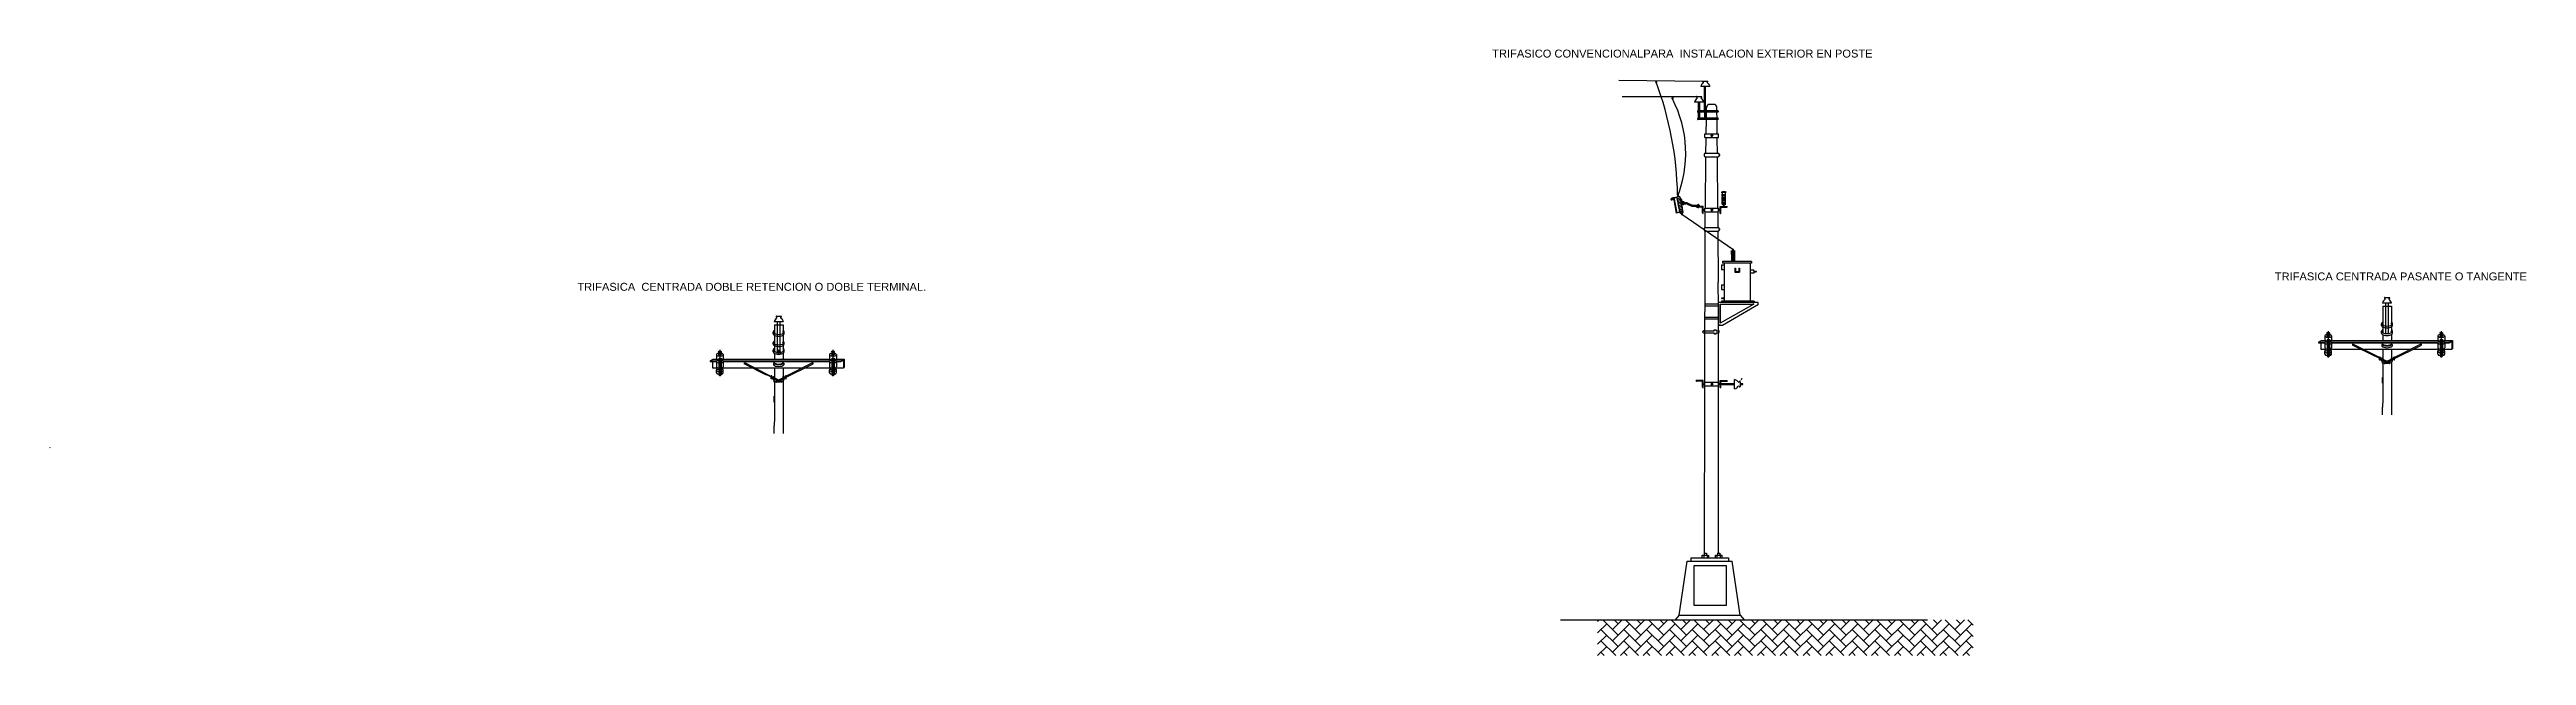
# Model space of a CAD drawing. Extents: x -2589 to 530, y -335 to 429.
import ezdxf

# ---------------------------------------------------------------- set-up
doc = ezdxf.new("R2010")
doc.units = 0
for name, color, linetype in [('ACCESORIO', 4, 'CONTINUOUS'), ('ALIMENTADOR', 2, 'CONTINUOUS'), ('DIMEN', 6, 'CONTINUOUS'), ('EQUIPO', 4, 'CONTINUOUS'), ('LAMINA', 2, 'CONTINUOUS'), ('LAMPARA', 4, 'CONTINUOUS'), ('LINEA', 4, 'CONTINUOUS'), ('PERFIL', 4, 'CONTINUOUS'), ('PERNO', 4, 'CONTINUOUS'), ('TRANSFORMADORES', 2, 'CONTINUOUS')]:
    doc.layers.add(name, color=color, linetype=linetype)
doc.styles.get("Standard").update_dxf_attribs({"font": 'arial.ttf'})

msp = doc.modelspace()

# ---------------------------------------------------------------- hatches: boundary and pattern name
at = {"layer": 'LINEA'}
h = msp.add_hatch(dxfattribs=at)
h.set_pattern_fill('AR-HBONE', color=252, scale=0.1, style=0)
h.set_pattern_definition([(45, (-649.968, -0.362), (1e-15, 14.36841), [30.48, -10.16]), (135, (-642.783, 6.822), (1e-15, 14.36841), [30.48, -10.16])])
h.paths.add_polyline_path([(-166.8, -289.9), (-639.9, -289.9), (-639.9, -335), (-166.8, -335)])

# ---------------------------------------------------------------- linework, layer by layer
at = {"layer": 'ACCESORIO'}
for p, q in [((-514, 351), (-514, 350.3)), ((-488.2, 351.4), (-513.6, 351.4)), ((-488.2, 350), (-513.6, 350)), ((-487.9, 351), (-487.9, 350.3)), ((-514, 341.7), (-514, 341)), ((-488.2, 342.1), (-513.6, 342.1)), ((-488.2, 340.7), (-513.6, 340.7)), ((-487.9, 341.7), (-487.9, 341))]:
    msp.add_line(p, q, dxfattribs=at)
for centre, start, end in [((-513.6, 351), 90, 180), ((-513.6, 350.3), 180, 270), ((-488.2, 351), 0, 90), ((-488.2, 350.3), 270, 0), ((-513.6, 341.7), 90, 180), ((-513.6, 341), 180, 270), ((-488.2, 341.7), 0, 90), ((-488.2, 341), 270, 0)]:
    msp.add_arc(centre, 0.36, start, end, dxfattribs=at)
at = {"layer": 'ALIMENTADOR', "color": 4}
for p, q in [((-445.9, 161.4), (-482.4, 161.4)), ((-482.4, 161.4), (-482.4, 159.6)), ((-445.9, 159.6), (-482.4, 159.6)), ((-480.6, 159.6), (-480.6, 111.7)), ((-447.7, 159.6), (-447.7, 111.7)), ((-445.9, 161.4), (-445.9, 159.6)), ((-467.1, 153.2), (-466.2, 153.2)), ((-467.1, 153.2), (-467.1, 148)), ((-467.1, 148), (-461.2, 148)), ((-466.2, 153.2), (-466.2, 148.9)), ((-466.2, 148.9), (-462.1, 148.9)), ((-462.1, 153.2), (-461.2, 153.2)), ((-462.1, 153.2), (-462.1, 148.9)), ((-461.2, 153.2), (-461.2, 148)), ((-442.9, 150.7), (-447.7, 150.7)), ((-442.9, 147.1), (-447.7, 147.1)), ((-442.9, 150.7), (-442.9, 147.1)), ((-437.5, 109.9), (-487.8, 109.9)), ((-442.8, 111.7), (-483.8, 111.7))]:
    msp.add_line(p, q, dxfattribs=at)
at = {"layer": 'DIMEN'}
for p, q in [((-535.1, 241.6), (-540.4, 240.6)), ((-534.8, 239.9), (-540.1, 238.9)), ((-534.4, 238.1), (-539.7, 237.1)), ((-534.1, 236.3), (-539.4, 235.3)), ((-533.8, 234.6), (-539.1, 233.6)), ((-533.4, 232.8), (-538.7, 231.8)), ((-533.1, 231), (-538.4, 230)), ((-532.7, 229.3), (-538, 228.3)), ((-532.4, 227.5), (-537.7, 226.5)), ((-532.1, 225.7), (-537.4, 224.7)), ((-478.3, 245.6), (-483.7, 245.6)), ((-478.3, 243.8), (-483.7, 243.8)), ((-478.3, 242), (-483.7, 242)), ((-478.3, 240.2), (-483.7, 240.2)), ((-478.3, 238.4), (-483.7, 238.4)), ((-478.3, 236.6), (-483.7, 236.6)), ((-478.3, 234.8), (-483.7, 234.8)), ((-466.6, 174.7), (-472, 174.7)), ((-466.6, 173.8), (-472, 173.8)), ((-466.6, 172.9), (-472, 172.9)), ((-466.6, 172), (-472, 172)), ((-466.6, 171.1), (-472, 171.1)), ((-466.4, 170.2), (-471.8, 170.2)), ((-466.4, 169.3), (-471.8, 169.3)), ((-466.4, 168.4), (-471.8, 168.4)), ((-466.4, 167.5), (-471.8, 167.5)), ((-466.4, 166.6), (-471.8, 166.6)), ((-466.4, 165.7), (-471.8, 165.7)), ((-466.4, 164.8), (-471.8, 164.8)), ((-466.4, 163.9), (-471.8, 163.9)), ((-466.4, 163), (-471.8, 163)), ((-466.4, 162.1), (-471.8, 162.1)), ((-1671.2, 49.4), (-1670.1, 49.4)), ((-1671.2, 49.1), (-1670.1, 49.1)), ((-1671.2, 48.7), (-1670.1, 48.7)), ((-1671.2, 48.3), (-1670.1, 48.3)), ((-1671.2, 47.9), (-1670.1, 47.9)), ((-1671.2, 47.6), (-1670.1, 47.6)), ((-1671.2, 47.2), (-1670.1, 47.2)), ((-1671.2, 46.8), (-1670.1, 46.8)), ((-1671.2, 46.4), (-1670.1, 46.4)), ((-1671.2, 46.4), (-1670.1, 46.4)), ((-1671.2, 46.4), (-1670.1, 46.4))]:
    msp.add_line(p, q, dxfattribs=at)
msp.add_arc((-500.5, 359), 0.36, 90, 128.4015, dxfattribs=at)
at = {"layer": 'DIMEN', "color": 6}
msp.add_solid([(-457, 13.9), (-458.4, 15), (-461, 10.2)], dxfattribs=at)
at = {"layer": 'EQUIPO', "color": 2}
for p, q in [((-566.6, 389.7), (-566.6, 388.1)), ((-565.9, 389.7), (-565.9, 388.2)), ((-498.3, 382), (-510, 382)), ((-506.6, 387.3), (-507.5, 388.3)), ((-507.2, 388.9), (-501.2, 388.9)), ((-501.8, 387.2), (-500.9, 388.3)), ((-545.8, 369.5), (-545.8, 367.6)), ((-545.2, 369.4), (-545.2, 367.5)), ((-506.1, 362.4), (-517.7, 362.4)), ((-514.4, 367.8), (-515.2, 368.8)), ((-514.9, 369.4), (-508.9, 369.4)), ((-509.5, 367.7), (-508.6, 368.8)), ((-547, 240.4), (-546.9, 240.4)), ((-546.7, 239.8), (-546.6, 239.9)), ((-543.7, 242.1), (-544.4, 241.9)), ((-544.4, 241.9), (-540.7, 222.5)), ((-543.7, 242.1), (-540, 222.6)), ((-543, 238.5), (-543.7, 238.4)), ((-539.9, 242.6), (-543.6, 241.9)), ((-539.8, 242.2), (-543.5, 241.5)), ((-540.2, 224.1), (-541, 224)), ((-536.2, 223.3), (-540.7, 222.5)), ((-536.2, 243.3), (-540, 242.5)), ((-536.3, 223.7), (-540, 223)), ((-539.9, 242.6), (-536.2, 223.2)), ((-538.4, 245.9), (-539.1, 245.7)), ((-538.4, 245.9), (-538, 243.7)), ((-536.3, 243.2), (-532.6, 223.8)), ((-532.7, 224.4), (-536.3, 223.7)), ((-532.6, 223.8), (-536.2, 223.2)), ((-536.2, 223.2), (-533.9, 221.7)), ((-532.6, 223.8), (-533.9, 221.7)), ((-477.8, 248.5), (-484.3, 248.5)), ((-482.8, 248.5), (-482.8, 233.1)), ((-479.2, 233.6), (-482.8, 233.6)), ((-479.2, 233.1), (-482.8, 233.1)), ((-481.4, 233.1), (-481.4, 231.1)), ((-480.7, 233.1), (-480.7, 231.1)), ((-479.2, 248.5), (-479.2, 233.1)), ((-470.9, 161.4), (-470.4, 175.5)), ((-470.4, 175.5), (-467.7, 175.5)), ((-469.5, 177.2), (-468.8, 177.2)), ((-469.5, 175.5), (-469.5, 177.2)), ((-468.8, 175.5), (-468.8, 177.2)), ((-467.3, 161.4), (-467.7, 175.5)), ((-442.9, 149.1), (-441, 149.1)), ((-442.9, 148.6), (-441, 148.6)), ((360, 109.2), (348.4, 109.2)), ((351.7, 114.5), (350.9, 115.5)), ((351.2, 116.1), (357.2, 116.1)), ((356.6, 114.4), (357.5, 115.5)), ((-1665.1, 85.6), (-1676.7, 85.6)), ((-1673.3, 90.9), (-1674.2, 92)), ((-1673.9, 92.5), (-1667.9, 92.5)), ((-1668.5, 90.9), (-1667.6, 92)), ((-1671.2, 49.6), (-1670.1, 49.6)), ((-1671, 49.6), (-1671, 46.4)), ((-1671, 46.4), (-1670.6, 46.1)), ((-1670.6, 50.2), (-1670.7, 50.2)), ((-1670.7, 49.8), (-1670.7, 50.2)), ((-1670.6, 49.8), (-1670.6, 50.2)), ((-1670.1, 46.4), (-1670.5, 46.1)), ((-1670.2, 49.6), (-1670.2, 46.4)), ((-467.4, 7.4), (-484.6, 7.4)), ((-467.4, 6.3), (-484.6, 6.3)), ((-467.4, 1), (-467.4, 12.7)), ((-462.1, 4.5), (-461, 3.6)), ((-462, 9.3), (-461, 10.2)), ((-460.4, 9.9), (-460.4, 3.9)), ((-457.3, 7.4), (-460.4, 7.4)), ((-457.3, 6.3), (-460.4, 6.3)), ((-537.3, -284.3), (-527.1, -216.1)), ((-527.1, -216.1), (-470.4, -216.1)), ((-508.3, -208.7), (-500.4, -208.7)), ((-508, -211.9), (-508, -208.7)), ((-506.2, -208.7), (-506.2, -211.9)), ((-505.8, -205.9), (-502.9, -205.9)), ((-505.8, -205.9), (-505.8, -208.7)), ((-502.9, -205.9), (-502.9, -208.7)), ((-501.9, -208.7), (-501.9, -211.9)), ((-500.1, -208.7), (-500.1, -211.9)), ((-491.5, -208.7), (-483.6, -208.7)), ((-491.5, -211.9), (-491.5, -208.7)), ((-489.6, -208.7), (-489.6, -211.9)), ((-488.9, -205.9), (-486, -205.9)), ((-488.9, -205.9), (-488.9, -208.7)), ((-486, -205.9), (-486, -208.7)), ((-485.4, -208.7), (-485.4, -211.9)), ((-483.6, -208.7), (-483.6, -211.9)), ((-460.2, -284.3), (-470.4, -216.1)), ((-518.4, -272.2), (-518.4, -221.5)), ((-518.4, -221.5), (-478, -221.5)), ((-478, -221.5), (-478, -272.2)), ((-478, -272.2), (-518.4, -272.2)), ((-537.3, -284.3), (-542.1, -289.9)), ((-537.3, -284.3), (-460.2, -284.3)), ((-460.2, -284.3), (-455.4, -289.9))]:
    msp.add_line(p, q, dxfattribs=at)
for centre, radius in [((-566.2, 387.7), 0.606), ((-545.5, 367.1), 0.606), ((-533.9, 221.1), 0.606), ((-481, 230.6), 0.606), ((-469.2, 176.9), 0.14), ((-440.5, 148.9), 0.606), ((-482.9, 115.3), 0.606), ((-482.9, 115.3), 0.606), ((-482.9, 115.3), 0.606), ((-482.9, 115.3), 0.606), ((-482.9, 115.3), 0.606), ((-482.9, 115.3), 0.606), ((-1670.6, 50.1), 0.0129)]:
    msp.add_circle(centre, radius, dxfattribs=at)
for centre, radius, start, end in [((-502, 380), 8.26, 124.9218, 166.2693), ((-507.2, 388.6), 0.36, 90, 218.8552), ((-506.9, 387.1), 0.36, 304.9218, 38.8552), ((-501.5, 387), 0.36, 141.1448, 235.162), ((-506.5, 379.8), 8.5, 15.1819, 55.162), ((-501.2, 388.6), 0.36, 321.1448, 90), ((-509.7, 360.5), 8.26, 124.9218, 166.2693), ((-514.9, 369), 0.36, 90, 218.8552), ((-514.7, 367.5), 0.36, 304.9218, 38.8552), ((-509.2, 367.5), 0.36, 141.1448, 235.162), ((-514.3, 360.2), 8.5, 15.1819, 55.162), ((-508.9, 369), 0.36, 321.1448, 90), ((-481, 245.3), 4.58, 45, 135), ((-546.7, 240.1), 0.926, 139.1447, 209.6735), ((-546.7, 240.1), 0.926, 209.6735, 280.2023), ((-544.8, 238.7), 3.32, 97.8377, 141.5092), ((-546.7, 240.1), 0.309, 139.1447, 280.2023), ((-544.8, 238.7), 2.7, 119.6735, 140.8054), ((-547, 242.5), 3.32, 277.8377, 321.5092), ((-547, 242.5), 2.7, 280.1456, 299.6735), ((-544.8, 238.7), 2.7, 97.8377, 119.6735), ((-547, 242.5), 2.7, 299.6735, 321.5092), ((-545.1, 241.1), 0.926, 319.1447, 100.2023), ((-545.1, 241.1), 0.309, 319.1447, 100.2023), ((-537.7, 241), 2.75, 55.7791, 145.7791), ((356.4, 107.2), 8.26, 124.9218, 166.2693), ((351.2, 115.8), 0.36, 90, 218.8552), ((351.5, 114.3), 0.36, 304.9218, 38.8552), ((356.9, 114.2), 0.36, 141.1448, 235.162), ((351.8, 106.9), 8.5, 15.1819, 55.162), ((357.2, 115.8), 0.36, 321.1448, 90), ((-1668.7, 83.6), 8.26, 124.9218, 166.2693), ((-1673.9, 92.2), 0.36, 90, 218.8552), ((-1673.6, 90.8), 0.36, 304.9218, 38.8552), ((-1668.2, 90.6), 0.36, 141.1448, 235.162), ((-1673.2, 83.4), 8.5, 15.1819, 55.162), ((-1667.9, 92.2), 0.36, 321.1448, 90), ((-1670.6, 49), 0.794, 45, 135), ((-469.3, 4.7), 8.26, 34.9218, 76.2693), ((-469.6, 9.2), 8.5, 285.1819, 325.162), ((-462.3, 9.6), 0.36, 214.9218, 308.8552), ((-462.3, 4.2), 0.36, 51.1448, 145.162), ((-460.8, 9.9), 0.36, 0, 128.8552), ((-460.8, 3.9), 0.36, 231.1448, 0), ((-457.3, 6.9), 0.54, 270, 90)]:
    msp.add_arc(centre, radius, start, end, dxfattribs=at)
at = {"layer": 'LAMINA'}
for p, q in [((-497, 319.8), (-497, 320.7)), ((-497, 320.6), (-496.6, 320.6)), ((-497, 319.9), (-496.6, 319.9)), ((-496.9, 320.8), (-496.6, 320.8)), ((-496.9, 319.7), (-496.6, 319.7)), ((-496.6, 319.8), (-496.6, 320.7)), ((-496.6, 320.6), (-496.5, 320.6)), ((-496.6, 319.9), (-496.5, 319.9)), ((-496.3, 320.6), (-496, 320.6)), ((-496.3, 319.9), (-496, 319.9)), ((-495.8, 320.6), (-495.7, 320.6)), ((-495.8, 319.9), (-495.7, 319.9)), ((-495.4, 320.8), (-495.7, 320.8)), ((-495.7, 319.8), (-495.7, 320.7)), ((-495.4, 320.6), (-495.7, 320.6)), ((-495.4, 319.9), (-495.7, 319.9)), ((-495.4, 319.7), (-495.7, 319.7)), ((-495.3, 319.8), (-495.3, 320.7)), ((-494.9, 320.6), (-495.3, 320.6)), ((-494.9, 319.9), (-495.3, 319.9)), ((-494.9, 320.6), (-494.9, 319.9)), ((-532.5, 236.8), (-532.5, 236.4)), ((-532.5, 234), (-532.5, 233.6)), ((-532.4, 236.9), (-531.2, 236.9)), ((-532.4, 236.3), (-531.2, 236.3)), ((-532.4, 234.1), (-531.2, 234.1)), ((-532.4, 233.5), (-531.2, 233.5)), ((-532.3, 236.8), (-532.3, 236.4)), ((-532.3, 234.1), (-532.3, 233.6)), ((-532.1, 236.3), (-532.1, 236.2)), ((-532.1, 234.3), (-532.1, 234.1)), ((-532.1, 233.2), (-532.1, 233.5)), ((-531.5, 233.2), (-532.1, 233.2)), ((-531.5, 236.3), (-531.5, 236.2)), ((-531.5, 234.3), (-531.5, 234.1)), ((-531.5, 233.2), (-531.5, 233.5)), ((-531.3, 236.8), (-531.3, 236.4)), ((-531.3, 234.1), (-531.3, 233.6)), ((-531.1, 236.8), (-531.1, 236.4)), ((-531.1, 234), (-531.1, 233.6)), ((-513.9, 233.2), (-513.9, 232.8)), ((-513.9, 230), (-513.9, 229.6)), ((-513.7, 233.3), (-512.5, 233.3)), ((-513.7, 232.7), (-512.5, 232.7)), ((-513.7, 230.1), (-512.5, 230.1)), ((-513.7, 229.5), (-512.5, 229.5)), ((-513.6, 233.2), (-513.6, 232.8)), ((-513.6, 230), (-513.6, 229.6)), ((-513.5, 231.3), (-513.5, 231.1)), ((-513.5, 230.2), (-513.5, 230.1)), ((-513.5, 229.2), (-513.5, 229.5)), ((-512.8, 229.2), (-513.5, 229.2)), ((-512.8, 231.3), (-512.8, 231.1)), ((-512.8, 230.2), (-512.8, 230.1)), ((-512.8, 229.2), (-512.8, 229.5)), ((-512.7, 233.2), (-512.7, 232.8)), ((-512.7, 230), (-512.7, 229.6)), ((-512.4, 233.2), (-512.4, 232.8)), ((-512.4, 230), (-512.4, 229.6)), ((-497, 226.2), (-497, 227.1)), ((-497, 227), (-496.6, 227)), ((-497, 226.3), (-496.6, 226.3)), ((-496.9, 227.2), (-496.6, 227.2)), ((-496.9, 226.1), (-496.6, 226.1)), ((-496.6, 226.2), (-496.6, 227.1)), ((-496.6, 227), (-496.5, 227)), ((-496.6, 226.3), (-496.5, 226.3)), ((-496.3, 227), (-496, 227)), ((-496.3, 226.3), (-496, 226.3)), ((-495.8, 227), (-495.7, 227)), ((-495.8, 226.3), (-495.7, 226.3)), ((-495.4, 227.2), (-495.7, 227.2)), ((-495.7, 226.2), (-495.7, 227.1)), ((-495.4, 227), (-495.7, 227)), ((-495.4, 226.3), (-495.7, 226.3)), ((-495.4, 226.1), (-495.7, 226.1)), ((-495.3, 226.2), (-495.3, 227.1)), ((-494.9, 227), (-495.3, 227)), ((-494.9, 226.3), (-495.3, 226.3)), ((-494.9, 227), (-494.9, 226.3)), ((-497, 6.6), (-497, 7.5)), ((-497, 7.4), (-496.6, 7.4)), ((-497, 6.7), (-496.6, 6.7)), ((-496.9, 7.6), (-496.6, 7.6)), ((-496.9, 6.5), (-496.6, 6.5)), ((-496.6, 6.6), (-496.6, 7.5)), ((-496.6, 7.4), (-496.5, 7.4)), ((-496.6, 6.7), (-496.5, 6.7)), ((-496.3, 7.4), (-496, 7.4)), ((-496.3, 6.7), (-496, 6.7)), ((-495.8, 7.4), (-495.7, 7.4)), ((-495.8, 6.7), (-495.7, 6.7)), ((-495.4, 7.6), (-495.7, 7.6)), ((-495.7, 6.6), (-495.7, 7.5)), ((-495.4, 7.4), (-495.7, 7.4)), ((-495.4, 6.7), (-495.7, 6.7)), ((-495.4, 6.5), (-495.7, 6.5)), ((-495.3, 6.6), (-495.3, 7.5)), ((-494.9, 7.4), (-495.3, 7.4)), ((-494.9, 6.7), (-495.3, 6.7)), ((-494.9, 7.4), (-494.9, 6.7))]:
    msp.add_line(p, q, dxfattribs=at)
for centre, radius, start, end in [((-496.9, 320.7), 0.0974, 102.5438, 255.509), ((-496, 320.3), 0.975, 157.7202, 202.2798), ((-496.9, 319.8), 0.0974, 104.491, 257.4562), ((-496.7, 320.7), 0.0974, 284.491, 77.4562), ((-497.5, 320.3), 0.975, 337.7202, 22.2798), ((-496.7, 319.8), 0.0974, 282.5438, 75.509), ((-495.6, 320.7), 0.0974, 102.5438, 255.509), ((-494.8, 320.3), 0.975, 157.7202, 202.2798), ((-495.6, 319.8), 0.0974, 104.491, 257.4562), ((-495.4, 320.7), 0.0974, 284.491, 77.4562), ((-496.3, 320.3), 0.975, 337.7202, 22.2798), ((-495.4, 319.8), 0.0974, 282.5438, 75.509), ((-532.4, 236.8), 0.127, 14.491, 167.4562), ((-532.4, 236.5), 0.127, 192.5438, 345.509), ((-532.4, 234), 0.127, 14.491, 167.4562), ((-532.4, 233.7), 0.127, 192.5438, 345.509), ((-531.8, 235.7), 1.27, 67.7202, 112.2798), ((-531.8, 237.6), 1.27, 247.7202, 292.2798), ((-531.8, 232.9), 1.27, 67.7202, 112.2798), ((-531.8, 234.8), 1.27, 247.7202, 292.2798), ((-531.2, 236.8), 0.127, 12.5438, 165.509), ((-531.2, 236.5), 0.127, 194.491, 347.4562), ((-531.2, 234), 0.127, 12.5438, 165.509), ((-531.2, 233.7), 0.127, 194.491, 347.4562), ((-513.7, 233.2), 0.127, 14.491, 167.4562), ((-513.7, 232.8), 0.127, 192.5438, 345.509), ((-513.7, 230), 0.127, 14.491, 167.4562), ((-513.7, 229.7), 0.127, 192.5438, 345.509), ((-513.1, 232), 1.27, 67.7202, 112.2798), ((-513.1, 234), 1.27, 247.7202, 292.2798), ((-513.1, 228.9), 1.27, 67.7202, 112.2798), ((-513.1, 230.8), 1.27, 247.7202, 292.2798), ((-512.5, 233.2), 0.127, 12.5438, 165.509), ((-512.5, 232.8), 0.127, 194.491, 347.4562), ((-512.5, 230), 0.127, 12.5438, 165.509), ((-512.5, 229.7), 0.127, 194.491, 347.4562), ((-496.9, 227.1), 0.0974, 102.5438, 255.509), ((-496, 226.6), 0.975, 157.7202, 202.2798), ((-496.9, 226.2), 0.0974, 104.491, 257.4562), ((-496.7, 227.1), 0.0974, 284.491, 77.4562), ((-497.5, 226.6), 0.975, 337.7202, 22.2798), ((-496.7, 226.2), 0.0974, 282.5438, 75.509), ((-495.6, 227.1), 0.0974, 102.5438, 255.509), ((-494.8, 226.6), 0.975, 157.7202, 202.2798), ((-495.6, 226.2), 0.0974, 104.491, 257.4562), ((-495.4, 227.1), 0.0974, 284.491, 77.4562), ((-496.3, 226.6), 0.975, 337.7202, 22.2798), ((-495.4, 226.2), 0.0974, 282.5438, 75.509), ((-496.9, 7.5), 0.0974, 102.5438, 255.509), ((-496, 7.1), 0.975, 157.7202, 202.2798), ((-496.9, 6.6), 0.0974, 104.491, 257.4562), ((-496.7, 7.5), 0.0974, 284.491, 77.4562), ((-497.5, 7.1), 0.975, 337.7202, 22.2798), ((-496.7, 6.6), 0.0974, 282.5438, 75.509), ((-495.6, 7.5), 0.0974, 102.5438, 255.509), ((-494.8, 7.1), 0.975, 157.7202, 202.2798), ((-495.6, 6.6), 0.0974, 104.491, 257.4562), ((-495.4, 7.5), 0.0974, 284.491, 77.4562), ((-496.3, 7.1), 0.975, 337.7202, 22.2798), ((-495.4, 6.6), 0.0974, 282.5438, 75.509)]:
    msp.add_arc(centre, radius, start, end, dxfattribs=at)
at = {"layer": 'LAMPARA'}
for p, q in [((-502.9, 342.1), (-502.8, 350)), ((-502.8, 351.4), (-502.8, 355.1)), ((-491.7, 359.4), (-500.5, 359.4)), ((-489.5, 351.4), (-489.5, 355.1)), ((-489.4, 342.1), (-489.5, 350)), ((-504.6, 322.6), (-496.3, 322.6)), ((-504.6, 317.9), (-504.6, 322.6)), ((-504.6, 317.9), (-496.3, 317.9)), ((-503.4, 298.3), (-503.2, 315.7)), ((-503.2, 315.7), (-503.2, 317.9)), ((-503.1, 322.6), (-502.9, 340.7)), ((-496.5, 322.6), (-496.5, 317.9)), ((-496.3, 322.6), (-496.3, 317.9)), ((-496, 322.6), (-496, 317.9)), ((-496, 322.6), (-487.7, 322.6)), ((-496, 317.9), (-487.7, 317.9)), ((-495.8, 322.6), (-495.8, 317.9)), ((-489.2, 322.6), (-489.4, 340.7)), ((-489.1, 315.7), (-489.1, 317.9)), ((-488.9, 298.3), (-489.1, 315.7)), ((-487.7, 317.9), (-487.7, 322.6)), ((-504, 229), (-503.4, 293.5)), ((-488.3, 229), (-488.9, 293.5)), ((-533.8, 235.7), (-533.8, 234.3)), ((-533.8, 235.7), (-528.3, 235.7)), ((-533.8, 234.3), (-528.6, 234.3)), ((-527.2, 234), (-521.1, 231.4)), ((-526.9, 235.4), (-520.8, 232.8)), ((-520.4, 231.3), (-512, 231.3)), ((-520.1, 232.7), (-512, 232.7)), ((-512, 232.7), (-512, 231.3)), ((-504.6, 224.3), (-504.6, 229)), ((-504.6, 229), (-496.3, 229)), ((-504.6, 224.3), (-496.3, 224.3)), ((-504.3, 204.6), (-504.3, 224.3)), ((-496.5, 229), (-496.5, 224.3)), ((-496.3, 229), (-496.3, 224.3)), ((-496, 229), (-496, 224.3)), ((-496, 229), (-487.7, 229)), ((-496, 224.3), (-487.7, 224.3)), ((-495.8, 229), (-495.8, 224.3)), ((-488, 204.6), (-488, 224.3)), ((-487.7, 224.3), (-487.7, 229)), ((-505.8, 202.8), (-505.8, 201.7)), ((-505.8, 202.8), (-505.8, 201.7)), ((-505.2, -205.9), (-504.3, 199.9)), ((-504, 204.6), (-488.3, 204.6)), ((-504, 199.9), (-488.3, 199.9)), ((-487.8, 135.6), (-488, 199.9)), ((-486.5, 202.8), (-486.5, 201.7)), ((-483.9, 157.6), (-483.9, 151.7)), ((-483.9, 157.6), (-480.6, 157.6)), ((-487.8, 105.1), (-487.9, 135.5)), ((-483.9, 151.7), (-480.6, 151.7)), ((-483.9, 132.1), (-480.6, 132.1)), ((-483.9, 132.1), (-483.9, 126.2)), ((-504.5, 108.2), (-487.8, 108.2)), ((-504.5, 105.9), (-487.8, 105.9)), ((-487.7, 79.2), (-487.8, 105.1)), ((-507.3, 72.6), (-507.3, 73.5)), ((-506.4, 74.4), (-493.2, 74.4)), ((-506.4, 71.7), (-493.2, 71.7)), ((-504.5, 91.5), (-487.9, 91.5)), ((-504.5, 89.4), (-487.9, 89.4)), ((-493.2, 75.4), (-490.5, 75.4)), ((-493.2, 74.3), (-493.2, 75.4)), ((-493.2, 70.5), (-493.2, 71.7)), ((-493.2, 70.5), (-490.5, 70.5)), ((-490.5, 74.3), (-490.5, 75.4)), ((-490.5, 74.4), (-487.6, 74.4)), ((-490.5, 70.5), (-490.5, 71.7)), ((-490.5, 71.7), (-487.6, 71.7)), ((-487.7, -205.9), (-487.7, 79.2)), ((-486.7, 72.6), (-486.7, 73.5)), ((-504.6, 35.2), (-504.6, 35.2)), ((-487.7, 60.7), (-487.7, 60.7)), ((-504.6, 9.4), (-496.3, 9.4)), ((-504.6, 4.7), (-504.6, 9.4)), ((-504.6, 4.7), (-496.3, 4.7)), ((-496.5, 9.4), (-496.5, 4.7)), ((-496.3, 9.4), (-496.3, 4.7)), ((-496, 9.4), (-487.7, 9.4)), ((-496, 9.4), (-496, 4.7)), ((-496, 4.7), (-487.7, 4.7)), ((-495.8, 9.4), (-495.8, 4.7)), ((-487.7, 4.7), (-487.7, 9.4))]:
    msp.add_line(p, q, dxfattribs=at)
at = {"layer": 'LAMPARA', "color": 2}
for p, q in [((-522.5, -211.9), (-475, -211.9)), ((-522.5, -211.9), (-522.5, -216.1)), ((-475, -211.9), (-475, -216.1))]:
    msp.add_line(p, q, dxfattribs=at)
at = {"layer": 'LAMPARA'}
for centre, radius, start, end in [((-497.4, 355.1), 5.4, 128.4015, 179.4369), ((-494.9, 355.1), 5.4, 0.5631, 52.9489), ((-528.6, 230.7), 3.6, 66.8122, 90), ((-528.3, 232.1), 3.6, 66.8122, 90), ((-520.4, 233.1), 1.8, 246.8122, 270), ((-520.1, 234.5), 1.8, 246.8122, 270), ((-504, 202.8), 1.8, 90, 180), ((-504, 201.7), 1.8, 180, 270), ((-488.3, 202.8), 1.8, 0, 90), ((-488.3, 201.7), 1.8, 270, 0), ((-506.4, 73.5), 0.9, 90, 180), ((-506.4, 72.6), 0.9, 180, 270), ((-487.6, 73.5), 0.9, 0, 90), ((-487.6, 72.6), 0.9, 270, 0)]:
    msp.add_arc(centre, radius, start, end, dxfattribs=at)
at = {"layer": 'LINEA', "color": 1}
for p, q in [((-613.1, 390.2), (-507.5, 389)), ((-608.8, 369.6), (-515.2, 369.4))]:
    msp.add_line(p, q, dxfattribs=at)
at = {"layer": 'LINEA', "color": 2}
for p, q in [((-514.9, 369.4), (-515.2, 369.4)), ((-483.9, 126.2), (-480.6, 126.2)), ((-485.3, 107.9), (-485.3, 83.8)), ((-485.3, 83.8), (-485.3, 107.9)), ((-485.3, 107.9), (-443.3, 107.9)), ((-443.3, 107.9), (-485.3, 83.8)), ((-483.8, 111.7), (-483.8, 109.9)), ((-482.9, 114.7), (-482.9, 114.7)), ((-482.9, 114.7), (-482.9, 114.7)), ((-482.9, 114.7), (-482.9, 114.7)), ((-482.9, 114.7), (-482.9, 114.7)), ((-482.9, 114.7), (-482.9, 114.7)), ((-482.9, 114.7), (-482.9, 114.7)), ((-482.5, 81.3), (-437.4, 107.9)), ((-482.4, 115.7), (-480.9, 115.7)), ((-482.4, 115.7), (-480.9, 115.7)), ((-482.4, 115.7), (-480.9, 115.7)), ((-482.4, 115.7), (-480.9, 115.7)), ((-482.4, 115.7), (-480.9, 115.7)), ((-482.4, 115.7), (-480.6, 115.7)), ((-482.4, 114.9), (-480.9, 114.9)), ((-482.4, 114.9), (-480.9, 114.9)), ((-482.4, 114.9), (-480.9, 114.9)), ((-482.4, 114.9), (-480.9, 114.9)), ((-482.4, 114.9), (-480.9, 114.9)), ((-482.4, 114.9), (-480.6, 114.9)), ((-443.6, 109.9), (-444.4, 109.9)), ((-444.4, 109.9), (-444.4, 109.9)), ((-444.4, 109.9), (-442.8, 109.9)), ((-442.8, 109.9), (-443.6, 109.9)), ((-442.8, 111.7), (-442.8, 109.9)), ((-437.5, 107.9), (-437.5, 109.9)), ((348.7, 105.2), (359.6, 105.2)), ((352.7, 70.7), (352.7, 109.2)), ((356, 70.7), (356, 109.2)), ((-1676.4, 81.7), (-1665.5, 81.7)), ((-1672.4, 47.1), (-1672.4, 85.6)), ((-1669.1, 47.1), (-1669.1, 85.6)), ((-485.3, 81.3), (-487.8, 81.3)), ((-487.8, 81.3), (-482.5, 81.3)), ((-1664.1, 14.4), (-1627.7, 32.8)), ((-1628.2, 33.7), (-1663, 16.1)), ((-1627.7, 32.8), (-1628.2, 33.7)), ((362.1, 39.7), (354.1, 35.6)), ((355.2, 35), (361, 38)), ((357.5, 33.9), (357.5, 33.9)), ((361, 38), (397.4, 56.3)), ((396.9, 57.2), (362.1, 39.7)), ((397.4, 56.3), (396.9, 57.2)), ((-1663, 16.1), (-1671, 12)), ((-1669.9, 11.5), (-1664.1, 14.4)), ((-1667.6, 10.3), (-1667.6, 10.3)), ((348.7, 5.3), (348.7, -6.2)), ((359.6, 5.3), (359.6, -5.7)), ((-1676.4, -18.3), (-1676.4, -29.8)), ((-1665.5, -18.3), (-1665.5, -29.3)), ((348.7, -11.7), (348.6, -21.8)), ((359.6, -11.7), (359.7, -23.1)), ((-1676.4, -35.2), (-1676.5, -45.4)), ((-1665.5, -35.2), (-1665.4, -46.7)), ((-2589, -72.3), (-2588.5, -73.1))]:
    msp.add_line(p, q, dxfattribs=at)
at = {"layer": 'LINEA', "color": 5}
msp.add_line((-686.4, -289.9), (-224.3, -289.9), dxfattribs=at)
at = {"layer": 'LINEA', "color": 1}
msp.add_lwpolyline([(-533.9, 221.1), (-469.5, 177.2)], dxfattribs=at)
at = {"layer": 'LINEA', "color": 2}
msp.add_lwpolyline([(-533.9, 221.1), (-533.9, 221.1), (-533.9, 221.1), (-533.9, 221.1), (-533.9, 221.1), (-533.9, 221.1)], dxfattribs=at)
msp.add_circle((-1670.7, 46.4), 2.28, dxfattribs=at)
at = {"layer": 'LINEA', "color": 1}
for centre, radius, start, end in [((-960.7, 238.8), 421.6, 0.9485, 20.6802), ((-677.3, 298.1), 148.5, 337.874, 27.4367)]:
    msp.add_arc(centre, radius, start, end, dxfattribs=at)
at = {"layer": 'PERFIL'}
for p, q in [((-505.5, 382), (-505.5, 351.3)), ((-504.2, 382), (-504.2, 351.3)), ((-513, 362.4), (-513, 351.4)), ((-513, 350), (-513, 342.1)), ((-511.6, 362.4), (-511.6, 351.4)), ((-511.6, 350), (-511.6, 342.1)), ((-505.4, 350), (-505.4, 342.1)), ((-504.1, 350), (-504.1, 342.1))]:
    msp.add_line(p, q, dxfattribs=at)
at = {"layer": 'PERFIL', "color": 4}
for p, q in [((-505.8, 296.5), (-505.8, 295.3)), ((-505.8, 296.5), (-505.8, 295.3)), ((-504, 298.3), (-488.3, 298.3)), ((-504, 293.5), (-488.3, 293.5)), ((-486.5, 296.5), (-486.5, 295.3)), ((-506.8, 231.1), (-515.8, 231.1)), ((-515.8, 230.9), (-515.8, 231.1)), ((-508.9, 230.2), (-515.2, 230.2)), ((-507.7, 222.8), (-507.7, 229)), ((-506.8, 222.1), (-507.1, 222.1)), ((-506.8, 222.1), (-506.8, 231.1)), ((-506.8, 227.2), (-504.6, 227.2)), ((-506.8, 226.1), (-504.6, 226.1)), ((-485.5, 227.2), (-487.7, 227.2)), ((-485.5, 226.1), (-487.7, 226.1)), ((-485.5, 231.1), (-476.5, 231.1)), ((-485.5, 222.1), (-485.5, 231.1)), ((-485.5, 222.1), (-485.2, 222.1)), ((-484.6, 222.8), (-484.6, 229)), ((-483.4, 230.2), (-477.1, 230.2)), ((-476.5, 230.9), (-476.5, 231.1)), ((-506.8, 11.5), (-515.8, 11.5)), ((-515.8, 11.2), (-515.8, 11.5)), ((-508.9, 10.7), (-515.2, 10.7)), ((-507.7, 3.2), (-507.7, 9.4)), ((-506.8, 2.6), (-507.1, 2.6)), ((-506.8, 2.6), (-506.8, 11.6)), ((-506.8, 7.6), (-504.6, 7.6)), ((-506.8, 6.5), (-504.6, 6.5)), ((-485.5, 7.6), (-487.7, 7.6)), ((-485.5, 6.5), (-487.7, 6.5)), ((-485.5, 11.6), (-476.5, 11.6)), ((-485.5, 2.6), (-485.5, 11.6)), ((-485.5, 2.6), (-485.2, 2.6)), ((-484.6, 3.2), (-484.6, 9.4)), ((-483.4, 10.7), (-477.1, 10.7)), ((-476.5, 11.3), (-476.5, 11.6))]:
    msp.add_line(p, q, dxfattribs=at)
for centre, radius, start, end in [((-504, 296.5), 1.8, 90, 180), ((-504, 295.3), 1.8, 180, 270), ((-488.3, 296.5), 1.8, 0, 90), ((-488.3, 295.3), 1.8, 270, 0), ((-515.2, 230.9), 0.63, 180, 270), ((-508.9, 229), 1.26, 0, 90), ((-507.1, 222.8), 0.63, 180, 270), ((-485.2, 222.8), 0.63, 270, 0), ((-483.4, 229), 1.26, 90, 180), ((-477.1, 230.9), 0.63, 270, 0), ((-515.2, 11.2), 0.63, 180, 270), ((-508.9, 9.4), 1.26, 0, 90), ((-507.1, 3.2), 0.63, 180, 270), ((-485.2, 3.2), 0.63, 270, 0), ((-483.4, 9.4), 1.26, 90, 180), ((-477.1, 11.3), 0.63, 270, 0)]:
    msp.add_arc(centre, radius, start, end, dxfattribs=at)
at = {"layer": 'PERNO', "color": 4}
for p, q in [((-534.6, 240.2), (-533.9, 235.7)), ((-534.6, 240.2), (-534.4, 240.2)), ((-534.1, 239.9), (-533.6, 236.9)), ((-533.9, 235.7), (-529.4, 235.8)), ((-532.8, 236.2), (-529.7, 236.2)), ((-529.4, 235.9), (-529.4, 235.8))]:
    msp.add_line(p, q, dxfattribs=at)
for centre, radius, start, end in [((-534.4, 239.9), 0.315, 8.4629, 98.4629), ((-532.7, 237.1), 0.934, 196.0026, 263.2329), ((-529.7, 235.9), 0.315, 0.7725, 90.7725)]:
    msp.add_arc(centre, radius, start, end, dxfattribs=at)
at = {"layer": 'TRANSFORMADORES'}
for p, q in [((348.7, 105.2), (348.7, 92.2)), ((359.6, 105.2), (359.6, 92.2)), ((-1677.9, 70.4), (-1677.9, 72.7)), ((-1676.4, 81.7), (-1676.4, 68.6)), ((-1676.4, 68.6), (-1676.4, 48.2)), ((-1665.5, 81.7), (-1665.5, 68.6)), ((-1665.5, 68.6), (-1665.5, 48.2)), ((-1664.1, 70.4), (-1664.1, 72.7)), ((275.9, 67.8), (275.9, 62.9)), ((278.4, 71.6), (278.4, 67.8)), ((278.6, 63.2), (278.6, 42.5)), ((280.1, 73.8), (280.1, 40.7)), ((281.6, 63.2), (281.6, 42.5)), ((281.8, 71.6), (281.8, 67.8)), ((284.3, 67.8), (284.3, 62.9)), ((347.2, 80.9), (347.2, 83.2)), ((347.2, 71.3), (347.2, 73.6)), ((348.7, 92.2), (348.7, 71.8)), ((348.7, 69.5), (348.7, 62.2)), ((359.6, 92.2), (359.6, 71.8)), ((359.6, 69.5), (359.6, 62.2)), ((361, 80.9), (361, 83.2)), ((361, 71.3), (361, 73.6)), ((418.3, 67.8), (418.3, 62.9)), ((420.9, 71.6), (420.9, 67.8)), ((421.1, 63.2), (421.1, 42.5)), ((422.5, 73.8), (422.5, 40.7)), ((424, 63.2), (424, 42.5)), ((424.2, 71.6), (424.2, 67.8)), ((426.8, 67.8), (426.8, 62.9)), ((-1757.4, 36.3), (-1753.4, 38.7)), ((-1757.4, 36.3), (-1749, 36.3)), ((-1757.4, 36.3), (-1757.4, 35.5)), ((-1757.4, 35.5), (-1749.2, 35.5)), ((-1754.1, 35.5), (-1754.1, 27.5)), ((-1753.4, 38.7), (-1748.9, 38.7)), ((-1749.2, 44.2), (-1749.2, 39.4)), ((-1749.2, 35.3), (-1748.6, 37.5)), ((-1749.2, 35.3), (-1749.2, 29)), ((-1748.6, 37.5), (-1748.6, 38.5)), ((-1746.7, 48), (-1746.7, 44.2)), ((-1746.5, 39.6), (-1746.5, 18.9)), ((-1745.7, 37), (-1745.7, 21.9)), ((-1745, 50.2), (-1745, 17.1)), ((-1744.3, 37), (-1744.3, 21.9)), ((-1743.5, 39.6), (-1743.5, 18.9)), ((-1743.3, 48), (-1743.3, 44.2)), ((-1741.4, 37.5), (-1741.4, 38.5)), ((-1740.8, 35.3), (-1741.4, 37.5)), ((-1741.1, 38.7), (-1685.3, 38.7)), ((-1741, 36.3), (-1684.7, 36.3)), ((-1740.8, 44.2), (-1740.8, 39.4)), ((-1740.8, 35.5), (-1693.4, 35.5)), ((-1740.8, 35.3), (-1740.8, 29)), ((-1686.1, 18.5), (-1714.2, 32.8)), ((-1686.3, 19.8), (-1713.7, 33.7)), ((-1693.4, 35.5), (-1606.7, 35.5)), ((-1685.3, 38.7), (-1606.4, 38.7)), ((-1685.3, 36.3), (-1606.5, 36.3)), ((-1677.9, 57.4), (-1677.9, 59.6)), ((-1677.9, 47.7), (-1677.9, 50)), ((-1677.4, 33.5), (-1677.4, 31.2)), ((-1675.8, 33.5), (-1677.4, 33.5)), ((-1676.4, 45.9), (-1676.4, 38.7)), ((-1664.5, 33.5), (-1666.2, 33.5)), ((-1665.5, 45.9), (-1665.5, 38.7)), ((-1664.5, 33.5), (-1664.5, 31.2)), ((-1664.1, 57.4), (-1664.1, 59.6)), ((-1664.1, 47.7), (-1664.1, 50)), ((-1606.8, 44.2), (-1606.8, 39.4)), ((-1606.8, 35.3), (-1606.2, 37.5)), ((-1606.8, 35.3), (-1606.8, 29)), ((-1606.2, 37.5), (-1606.2, 38.5)), ((-1604.2, 48), (-1604.2, 44.2)), ((-1604, 39.6), (-1604, 18.9)), ((-1603.3, 37), (-1603.3, 21.9)), ((-1602.6, 50.2), (-1602.6, 17.1)), ((-1601.8, 37), (-1601.8, 21.9)), ((-1601.1, 39.6), (-1601.1, 18.9)), ((-1600.9, 48), (-1600.9, 44.2)), ((-1598.9, 37.5), (-1598.9, 38.5)), ((-1598.3, 35.3), (-1598.9, 37.5)), ((-1598.7, 38.7), (-1588.5, 38.7)), ((-1598.6, 36.3), (-1592.5, 36.3)), ((-1598.4, 35.5), (-1592.5, 35.5)), ((-1598.3, 44.2), (-1598.3, 39.4)), ((-1598.3, 35.3), (-1598.3, 29)), ((-1592.5, 36.3), (-1588.5, 38.7)), ((-1592.5, 35.5), (-1589.2, 37.4)), ((-1592.5, 36.3), (-1592.5, 35.5)), ((-1589.2, 37.4), (-1589.2, 27.5)), ((-1588.5, 38.7), (-1588.5, 27.9)), ((267.7, 59.9), (271.7, 62.2)), ((267.7, 59.9), (276.1, 59.9)), ((267.7, 59.9), (267.7, 59.1)), ((267.7, 59.1), (275.9, 59.1)), ((271, 59.1), (271, 51)), ((271, 51), (271.7, 51.4)), ((271, 51), (276.5, 51)), ((271.7, 62.2), (276.2, 62.2)), ((275.9, 58.9), (276.5, 61.1)), ((275.9, 58.9), (275.9, 52.6)), ((275.9, 48.2), (276.5, 50.3)), ((275.9, 44.7), (275.9, 48.2)), ((276.5, 61.1), (276.5, 62)), ((276.5, 50.3), (276.5, 51.6)), ((279.4, 60.6), (279.4, 45.5)), ((280.8, 60.6), (280.8, 45.5)), ((283.7, 61.1), (283.7, 62)), ((284.3, 58.9), (283.7, 61.1)), ((283.7, 50.3), (283.7, 51.6)), ((283.7, 51), (321.4, 51)), ((284.3, 48.2), (283.7, 50.3)), ((284, 62.2), (339.8, 62.2)), ((284.1, 59.9), (340.4, 59.9)), ((284.3, 59.1), (331.7, 59.1)), ((284.3, 58.9), (284.3, 52.6)), ((284.3, 44.7), (284.3, 48.2)), ((339, 42.1), (310.9, 56.3)), ((338.8, 43.4), (311.3, 57.2)), ((323.6, 51), (384.6, 51)), ((331.7, 59.1), (418.4, 59.1)), ((357.1, 33), (337.4, 43)), ((357.5, 33.9), (338.8, 43.4)), ((339.8, 62.2), (418.7, 62.2)), ((339.8, 59.9), (418.6, 59.9)), ((344.6, 40.4), (344.6, 40.9)), ((344.6, 37.6), (344.6, 39.3)), ((345.4, 40), (345.4, 40.9)), ((345.4, 37.6), (345.4, 38.9)), ((347.2, 36.2), (347.2, 38)), ((347.7, 57.1), (347.7, 54.8)), ((349.3, 57.1), (347.7, 57.1)), ((348.7, 51), (348.7, 38.4)), ((348.7, 34.4), (348.7, 5.3)), ((350.7, 33.9), (353, 35)), ((351.2, 33), (354.1, 34.5)), ((360.5, 57.1), (358.9, 57.1)), ((359.6, 51), (359.6, 38.4)), ((359.6, 34.4), (359.6, 5.3)), ((360.5, 57.1), (360.5, 54.8)), ((361, 36.2), (361, 38)), ((362.9, 40), (362.9, 40.9)), ((362.9, 37.6), (362.9, 38.9)), ((363.7, 40.4), (363.7, 40.9)), ((363.7, 37.6), (363.7, 39.3)), ((386.8, 51), (418.9, 51)), ((418.3, 58.9), (418.9, 61.1)), ((418.3, 58.9), (418.3, 52.6)), ((418.3, 48.2), (418.9, 50.3)), ((418.3, 44.7), (418.3, 48.2)), ((418.9, 61.1), (418.9, 62)), ((418.9, 50.3), (418.9, 51.6)), ((421.8, 60.6), (421.8, 45.5)), ((423.3, 60.6), (423.3, 45.5)), ((426.2, 61.1), (426.2, 62)), ((426.8, 58.9), (426.2, 61.1)), ((426.2, 50.3), (426.2, 51.6)), ((426.2, 51), (435.9, 51)), ((426.8, 48.2), (426.2, 50.3)), ((426.4, 62.2), (436.6, 62.2)), ((426.5, 59.9), (432.6, 59.9)), ((426.7, 59.1), (432.6, 59.1)), ((426.8, 58.9), (426.8, 52.6)), ((426.8, 44.7), (426.8, 48.2)), ((432.6, 59.9), (436.6, 62.2)), ((432.6, 59.1), (435.9, 61)), ((432.6, 59.9), (432.6, 59.1)), ((435.9, 61), (435.9, 51)), ((435.9, 51), (436.6, 51.4)), ((436.6, 62.2), (436.6, 51.4)), ((-1754.1, 27.5), (-1753.4, 27.9)), ((-1754.1, 27.5), (-1748.6, 27.5)), ((-1749.2, 24.6), (-1748.6, 26.7)), ((-1749.2, 21.1), (-1749.2, 24.6)), ((-1748.6, 26.7), (-1748.6, 28.1)), ((-1741.4, 26.7), (-1741.4, 28.1)), ((-1741.4, 27.5), (-1703.7, 27.5)), ((-1740.8, 24.6), (-1741.4, 26.7)), ((-1740.8, 21.1), (-1740.8, 24.6)), ((-1701.5, 27.5), (-1640.5, 27.5)), ((-1668, 9.4), (-1687.7, 19.4)), ((-1667.6, 10.3), (-1686.3, 19.8)), ((-1680.5, 16.9), (-1680.5, 17.3)), ((-1680.5, 14), (-1680.5, 15.7)), ((-1679.7, 16.5), (-1679.7, 17.3)), ((-1679.7, 14), (-1679.7, 15.3)), ((-1677.9, 12.7), (-1677.9, 14.4)), ((-1676.4, 27.5), (-1676.4, 14.8)), ((-1676.4, 10.9), (-1676.4, -18.3)), ((-1674.4, 10.3), (-1672.1, 11.5)), ((-1673.9, 9.4), (-1671, 10.9)), ((-1665.5, 27.5), (-1665.5, 14.8)), ((-1665.5, 10.9), (-1665.5, -18.3)), ((-1664.1, 12.7), (-1664.1, 14.4)), ((-1662.2, 16.5), (-1662.2, 17.3)), ((-1662.2, 14), (-1662.2, 15.3)), ((-1661.4, 16.9), (-1661.4, 17.3)), ((-1661.4, 14), (-1661.4, 15.7)), ((-1638.3, 27.5), (-1606.2, 27.5)), ((-1606.8, 24.6), (-1606.2, 26.7)), ((-1606.8, 21.1), (-1606.8, 24.6)), ((-1606.2, 26.7), (-1606.2, 28.1)), ((-1598.9, 26.7), (-1598.9, 28.1)), ((-1598.9, 27.5), (-1589.2, 27.5)), ((-1598.3, 24.6), (-1598.9, 26.7)), ((-1598.3, 21.1), (-1598.3, 24.6)), ((-1589.2, 27.5), (-1588.5, 27.9)), ((348.6, 8.1), (348.6, 15.5)), ((359.7, 15.5), (359.7, 8.1)), ((-1676.5, -15.5), (-1676.5, -8)), ((-1676.4, -28.5), (-1676.4, -35.2)), ((-1665.5, -28.5), (-1665.5, -35.2)), ((-1665.4, -8), (-1665.4, -15.5)), ((348.6, -31.5), (348.6, -21.8)), ((348.7, -5), (348.7, -11.7)), ((359.6, -5), (359.6, -11.7)), ((359.7, -21.8), (359.7, -31.5)), ((-1676.5, -55.1), (-1676.5, -45.4)), ((-1665.4, -45.4), (-1665.4, -55.1))]:
    msp.add_line(p, q, dxfattribs=at)
for centre, radius, start, end in [((-1714, 33.2), 0.5, 63.1748, 243.1748), ((-1628, 33.2), 0.5, 296.8252, 116.8252), ((311.1, 56.8), 0.5, 63.1748, 243.1748), ((345, 40.9), 0.4, 0, 180), ((351.5, 35.1), 3.61, 181.5588, 218.8207), ((351, 33.4), 0.5, 116.8252, 296.8252), ((357.3, 33.4), 0.5, 243.1748, 63.1748), ((356.8, 35.1), 3.61, 321.1793, 358.4412), ((363.3, 40.9), 0.4, 0, 180), ((397.1, 56.8), 0.5, 296.8252, 116.8252), ((-1680.1, 17.3), 0.4, 0, 180), ((-1673.6, 11.5), 3.61, 181.5588, 218.8207), ((-1674.1, 9.9), 0.5, 116.8252, 296.8252), ((-1667.8, 9.9), 0.5, 243.1748, 63.1748), ((-1668.3, 11.5), 3.61, 321.1793, 358.4412), ((-1661.8, 17.3), 0.4, 0, 180)]:
    msp.add_arc(centre, radius, start, end, dxfattribs=at)
for centre, major_axis, start_param, end_param in [((-1671, 72.7), (-6.89, 0), 5.618708, 6.283185), ((-1671, 72.7), (-6.89, 0), 6.283185, 7.853982), ((-1671, 70.4), (-6.89, 0), 6.283185, 7.309014), ((-1671, 70.4), (-6.89, 0), 7.309014, 8.398949), ((-1671, 72.7), (-6.89, 0), 7.853982, 9.424778), ((-1671, 70.4), (-6.89, 0), 8.398949, 9.424778), ((-1671, 72.8), (-5.42, 0), 9.344793, 9.424778), ((-1671, 72.7), (-5.42, 0), 9.344793, 9.424778), ((-1671, 70.7), (-5.42, 0), 9.344793, 9.424778), ((-1671, 72.7), (-6.89, 0), 9.424778, 10.089256), ((280.1, 67.8), (-4.23, 0), 5.114447, 10.593516), ((280.1, 62.9), (-4.23, 0), 0, 1.216908), ((280.1, 67.8), (-1.66, 0), 0, 3.141593), ((280.1, 64.9), (-4.23, 0), 7.500093, 8.20787), ((280.1, 62.4), (-1.47, 0), 0, 3.141593), ((280.1, 62.9), (-4.23, 0), 1.924685, 3.141593), ((354.1, 83.2), (-6.89, 0), 5.618708, 6.283185), ((354.1, 83.2), (-6.89, 0), 6.283185, 7.853982), ((354.1, 80.9), (-6.89, 0), 6.283185, 7.309014), ((354.1, 73.6), (-6.89, 0), 5.618708, 6.283185), ((354.1, 73.6), (-6.89, 0), 6.283185, 7.853982), ((354.1, 71.3), (-6.89, 0), 6.283185, 7.309014), ((354.1, 80.9), (-6.89, 0), 7.309014, 8.398949), ((354.1, 71.3), (-6.89, 0), 7.309014, 8.398949), ((354.1, 83.2), (-6.89, 0), 7.853982, 9.424778), ((354.1, 73.6), (-6.89, 0), 7.853982, 9.424778), ((354.1, 80.9), (-6.89, 0), 8.398949, 9.424778), ((354.1, 71.3), (-6.89, 0), 8.398949, 9.424778), ((354.1, 83.4), (-5.42, 0), 9.344793, 9.424778), ((354.1, 83.2), (-5.42, 0), 9.344793, 9.424778), ((354.1, 81.2), (-5.42, 0), 9.344793, 9.424778), ((354.1, 73.6), (-5.42, 0), 9.344793, 9.424778), ((354.1, 83.2), (-6.89, 0), 9.424778, 10.089256), ((354.1, 73.6), (-6.89, 0), 9.424778, 10.089256), ((422.5, 67.8), (-4.23, 0), 5.114447, 10.593516), ((422.5, 62.9), (-4.23, 0), 0, 1.216908), ((422.5, 67.8), (-1.66, 0), 0, 3.141593), ((422.5, 64.9), (-4.23, 0), 7.500093, 8.20787), ((422.5, 62.4), (-1.47, 0), 0, 3.141593), ((422.5, 62.9), (-4.23, 0), 1.924685, 3.141593), ((-1745, 44.2), (-4.23, 0), 5.114447, 10.593516), ((-1745, 39.4), (-4.23, 0), 0, 1.216908), ((-1745, 44.2), (-1.66, 0), 0, 3.141593), ((-1745, 41.3), (-4.23, 0), 7.500093, 8.20787), ((-1745, 38.8), (-1.47, 0), 0, 3.141593), ((-1745, 37.5), (-1.47, 0), 1.047198, 2.094395), ((-1745, 36.5), (-0.733, 0), 0, 3.141593), ((-1745, 39.4), (-4.23, 0), 1.924685, 3.141593), ((-1671, 59.6), (-6.89, 0), 5.618708, 6.283185), ((-1671, 59.6), (-6.89, 0), 6.283185, 7.853982), ((-1671, 57.4), (-6.89, 0), 6.283185, 7.309014), ((-1671, 50), (-6.89, 0), 5.618708, 6.283185), ((-1671, 50), (-6.89, 0), 6.283185, 7.853982), ((-1671, 47.7), (-6.89, 0), 6.283185, 7.309014), ((-1671, 34.6), (-6.89, 0), 6.654307, 9.053656), ((-1671, 32.3), (-6.89, 0), 6.654307, 9.053656), ((-1671, 34.6), (-5.42, 0), 6.761941, 8.946022), ((-1671, 57.4), (-6.89, 0), 7.309014, 8.398949), ((-1671, 47.7), (-6.89, 0), 7.309014, 8.398949), ((-1671, 59.6), (-6.89, 0), 7.853982, 9.424778), ((-1671, 50), (-6.89, 0), 7.853982, 9.424778), ((-1671, 57.4), (-6.89, 0), 8.398949, 9.424778), ((-1671, 47.7), (-6.89, 0), 8.398949, 9.424778), ((-1671, 59.8), (-5.42, 0), 9.344793, 9.424778), ((-1671, 59.6), (-5.42, 0), 9.344793, 9.424778), ((-1671, 57.6), (-5.42, 0), 9.344793, 9.424778), ((-1671, 50), (-5.42, 0), 9.344793, 9.424778), ((-1671, 59.6), (-6.89, 0), 9.424778, 10.089256), ((-1671, 50), (-6.89, 0), 9.424778, 10.089256), ((-1602.6, 44.2), (-4.23, 0), 5.114447, 10.593516), ((-1602.6, 39.4), (-4.23, 0), 0, 1.216908), ((-1602.6, 44.2), (-1.66, 0), 0, 3.141593), ((-1602.6, 41.3), (-4.23, 0), 7.500093, 8.20787), ((-1602.6, 38.8), (-1.47, 0), 0, 3.141593), ((-1602.6, 37.5), (-1.47, 0), 1.047198, 2.094395), ((-1602.6, 36.5), (-0.733, 0), 0, 3.141593), ((-1602.6, 39.4), (-4.23, 0), 1.924685, 3.141593), ((280.1, 48.2), (-4.23, 0), 6.051317, 7.500093), ((280.1, 52.6), (-4.23, 0), 0, 1.216908), ((280.1, 44.7), (-4.23, 0), 0, 1.216908), ((280.1, 50.3), (-3.64, 0), 0, 1.156377), ((280.1, 42.5), (1.47, 0), 3.141593, 6.283185), ((280.1, 61.1), (-1.47, 0), 1.047198, 2.094395), ((280.1, 60), (-0.733, 0), 0, 3.141593), ((280.1, 45.5), (0.733, 0), 3.141593, 6.283185), ((280.1, 52.6), (-4.23, 0), 1.924685, 3.141593), ((280.1, 50.3), (-3.64, 0), 1.985216, 3.141593), ((280.1, 48.2), (-4.23, 0), 8.20787, 9.656646), ((280.1, 44.7), (-4.23, 0), 1.924685, 3.141593), ((345, 37.6), (-4.97, 0), 10.451432, 10.763036), ((354.1, 36.2), (-6.89, 0), 6.283185, 7.309014), ((354.1, 38.5), (-6.89, 0), 5.618708, 6.107262), ((354.1, 38.5), (-6.89, 0), 6.503192, 7.460461), ((354.1, 58.2), (-6.89, 0), 6.654307, 9.053656), ((354.1, 55.9), (-6.89, 0), 6.654307, 9.053656), ((345, 32.9), (-4.97, 0), 10.149222, 10.3668), ((354.1, 38.5), (-5.42, 0), 6.283185, 6.363171), ((354.1, 58.2), (-5.42, 0), 6.761941, 8.946022), ((354.1, 36.2), (-6.89, 0), 7.551388, 8.156575), ((354.1, 38.5), (-5.42, 0), 7.600483, 8.107481), ((354.1, 38.5), (-6.89, 0), 8.247502, 9.204771), ((354.1, 36.2), (-6.89, 0), 8.398949, 9.424778), ((354.1, 38.5), (-5.42, 0), 9.344793, 9.424778), ((354.1, 38.5), (-6.89, 0), 9.600701, 10.089256), ((422.5, 48.2), (-4.23, 0), 6.051317, 7.500093), ((422.5, 52.6), (-4.23, 0), 0, 1.216908), ((422.5, 44.7), (-4.23, 0), 0, 1.216908), ((422.5, 50.3), (-3.64, 0), 0, 1.156377), ((422.5, 42.5), (1.47, 0), 3.141593, 6.283185), ((422.5, 61.1), (-1.47, 0), 1.047198, 2.094395), ((422.5, 60), (-0.733, 0), 0, 3.141593), ((422.5, 45.5), (0.733, 0), 3.141593, 6.283185), ((422.5, 52.6), (-4.23, 0), 1.924685, 3.141593), ((422.5, 50.3), (-3.64, 0), 1.985216, 3.141593), ((422.5, 48.2), (-4.23, 0), 8.20787, 9.656646), ((422.5, 44.7), (-4.23, 0), 1.924685, 3.141593), ((-1745, 24.6), (-4.23, 0), 6.051317, 7.500093), ((-1745, 29), (-4.23, 0), 0, 1.216908), ((-1745, 21.1), (-4.23, 0), 0, 1.216908), ((-1745, 26.7), (-3.64, 0), 0, 1.156377), ((-1745, 18.9), (1.47, 0), 3.141593, 6.283185), ((-1745, 21.9), (0.733, 0), 3.141593, 6.283185), ((-1745, 29), (-4.23, 0), 1.924685, 3.141593), ((-1745, 26.7), (-3.64, 0), 1.985216, 3.141593), ((-1745, 24.6), (-4.23, 0), 8.20787, 9.656646), ((-1745, 21.1), (-4.23, 0), 1.924685, 3.141593), ((-1680.1, 14), (-4.97, 0), 10.451432, 10.763036), ((-1671, 12.7), (-6.89, 0), 6.283185, 7.309014), ((-1671, 14.9), (-6.89, 0), 5.618708, 6.107262), ((-1671, 14.9), (-6.89, 0), 6.503192, 7.460461), ((-1680.1, 9.3), (-4.97, 0), 10.149222, 10.3668), ((-1671, 14.9), (-5.42, 0), 6.283185, 6.363171), ((-1671, 12.7), (-6.89, 0), 7.551388, 8.156575), ((-1671, 14.9), (-5.42, 0), 7.600483, 8.107481), ((-1671, 14.9), (-6.89, 0), 8.247502, 9.204771), ((-1671, 12.7), (-6.89, 0), 8.398949, 9.424778), ((-1671, 14.9), (-5.42, 0), 9.344793, 9.424778), ((-1671, 14.9), (-6.89, 0), 9.600701, 10.089256), ((-1602.6, 24.6), (-4.23, 0), 6.051317, 7.500093), ((-1602.6, 29), (-4.23, 0), 0, 1.216908), ((-1602.6, 21.1), (-4.23, 0), 0, 1.216908), ((-1602.6, 26.7), (-3.64, 0), 0, 1.156377), ((-1602.6, 18.9), (1.47, 0), 3.141593, 6.283185), ((-1602.6, 21.9), (0.733, 0), 3.141593, 6.283185), ((-1602.6, 29), (-4.23, 0), 1.924685, 3.141593), ((-1602.6, 26.7), (-3.64, 0), 1.985216, 3.141593), ((-1602.6, 24.6), (-4.23, 0), 8.20787, 9.656646), ((-1602.6, 21.1), (-4.23, 0), 1.924685, 3.141593)]:
    msp.add_ellipse(centre, major_axis=major_axis, ratio=0.424762, start_param=start_param, end_param=end_param, dxfattribs=at)
for centre, major_axis in [((280.1, 71.6), (-1.66, 0)), ((422.5, 71.6), (-1.66, 0)), ((-1745, 48), (-1.66, 0)), ((-1602.6, 48), (-1.66, 0)), ((345, 37.6), (-0.4, 0)), ((-1680.1, 14), (-0.4, 0))]:
    msp.add_ellipse(centre, major_axis=major_axis, ratio=0.424762, dxfattribs=at)
at = {"layer": 'TRANSFORMADORES', "extrusion": (0, 0, -1)}
for centre, major_axis, start_param, end_param in [((-1745, 35.3), (-4.23, 0), 5.066277, 6.507126), ((-1745, 37.5), (-3.64, 0), 5.126809, 6.283185), ((-1745, 37.5), (-3.64, 0), 3.141593, 4.297969), ((-1745, 35.3), (-4.23, 0), 2.917652, 4.358501), ((-1602.6, 35.3), (-4.23, 0), 5.066277, 6.507126), ((-1602.6, 37.5), (-3.64, 0), 5.126809, 6.283185), ((-1602.6, 37.5), (-3.64, 0), 3.141593, 4.297969), ((-1602.6, 35.3), (-4.23, 0), 2.917652, 4.358501), ((280.1, 58.9), (-4.23, 0), 5.066277, 6.507126), ((280.1, 61.1), (-3.64, 0), 5.126809, 6.283185), ((280.1, 61.1), (-3.64, 0), 3.141593, 4.297969), ((280.1, 58.9), (-4.23, 0), 2.917652, 4.358501), ((363.3, 32.9), (4.97, 0), 10.149222, 10.3668), ((363.3, 37.6), (4.97, 0), 10.451432, 10.763036), ((422.5, 58.9), (-4.23, 0), 5.066277, 6.507126), ((422.5, 61.1), (-3.64, 0), 5.126809, 6.283185), ((422.5, 61.1), (-3.64, 0), 3.141593, 4.297969), ((422.5, 58.9), (-4.23, 0), 2.917652, 4.358501), ((-1661.8, 9.3), (4.97, 0), 10.149222, 10.3668), ((-1661.8, 14), (4.97, 0), 10.451432, 10.763036)]:
    msp.add_ellipse(centre, major_axis=major_axis, ratio=0.424762, start_param=start_param, end_param=end_param, dxfattribs=at)
for centre in [(363.3, 37.6), (-1661.8, 14)]:
    msp.add_ellipse(centre, major_axis=(0.4, 0), ratio=0.424762, dxfattribs=at)

# ---------------------------------------------------------------- texts
at = {"layer": 'LINEA', "color": 2, "char_height": 10, "attachment_point": 1}
for s, width, insert in [('TRIFASICO CONVENCIONALPARA  INSTALACION EXTERIOR EN POSTE', 564.58, (-772.5, 428.7)), ('TRIFASICA  CENTRADA DOBLE RETENCION O DOBLE TERMINAL.', 574.41, (-1924.5, 134.7))]:
    msp.add_mtext_dynamic_manual_height_columns(s, width=width, gutter_width=50, heights=[0], dxfattribs=dict(at, insert=insert))
at = {"layer": 'LINEA', "color": 2, "insert": (212.9, 147.8), "char_height": 10, "attachment_point": 1}
msp.add_mtext('TRIFASICA CENTRADA PASANTE O TANGENTE', dxfattribs=at)

doc.saveas('drawing.dxf')
